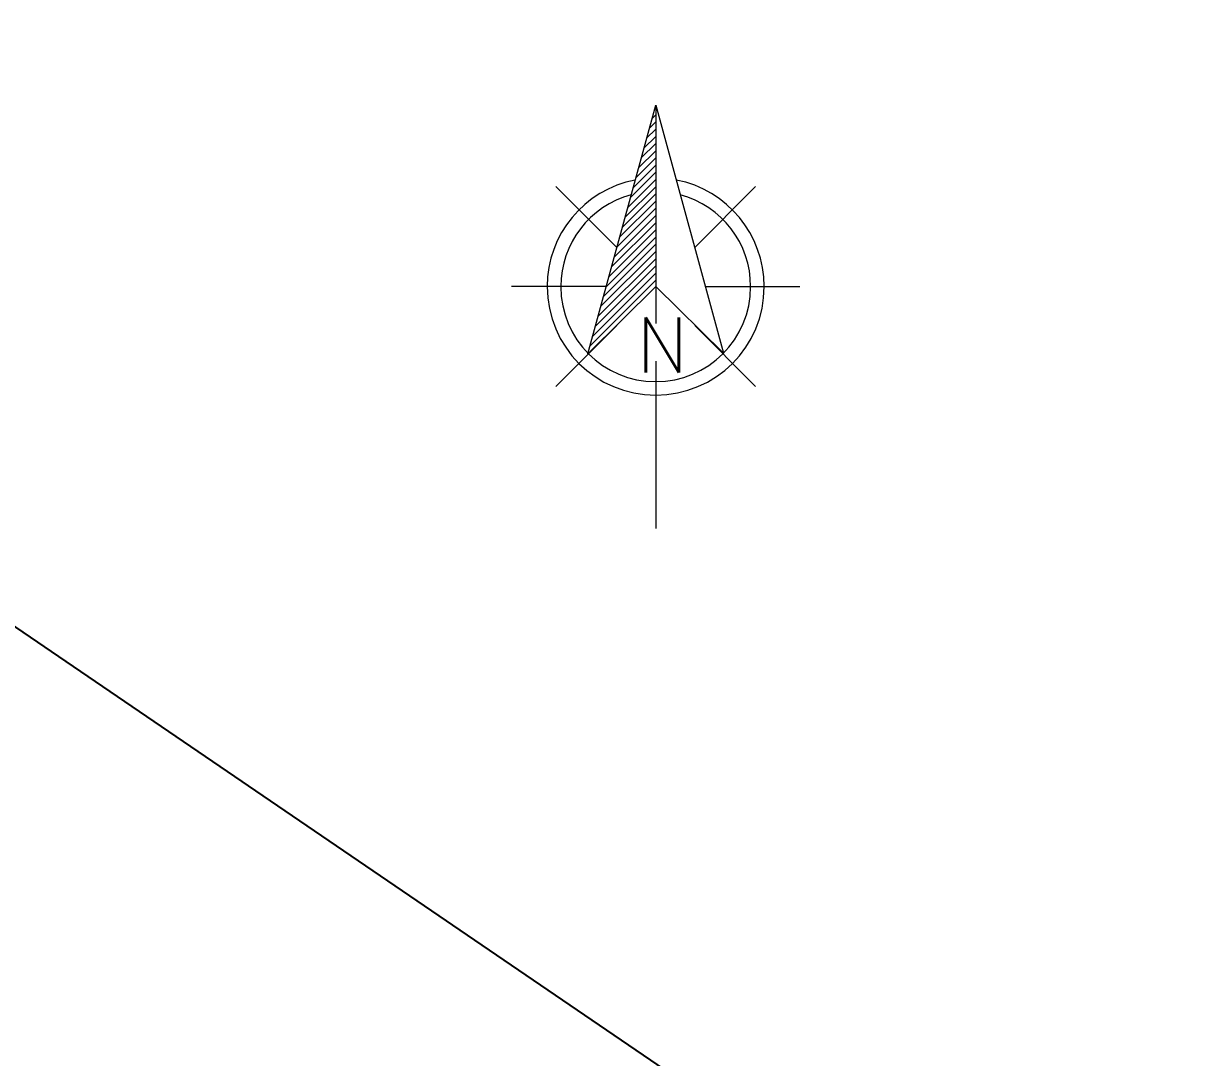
# Model space of a CAD drawing. Header units: metres. Extents: x 282649 to 323604, y 7394518 to 7463125.
# Drawn here: x 297291.8 to 297493.2, y 7452037 to 7452214.5 of the extents above; entities that cross this region are included whole.
import ezdxf

# ---------------------------------------------------------------- set-up
doc = ezdxf.new("R2010")
doc.units = ezdxf.units.M
doc.layers.add('A-VIEWPORTS', color=2, linetype='Continuous', plot=False)
doc.layers.add('VNOR', color=2, linetype='Continuous', lineweight=9)
doc.styles.add('R200', font='simplex.shx', dxfattribs={"height": 5})

# ---------------------------------------------------------------- blocks, each defined once
blk = doc.blocks.new('*X22')
at = {"color": 0}
for p, q in [((147.554, -408.763), (147.62, -408.696)), ((147.154, -410.223), (147.62, -409.756)), ((147.354, -409.493), (147.62, -409.226)), ((146.954, -410.953), (147.62, -410.287)), ((146.555, -412.413), (147.62, -411.347)), ((146.755, -411.683), (147.62, -410.817)), ((146.155, -413.873), (147.62, -412.408)), ((146.355, -413.143), (147.62, -411.878)), ((145.956, -414.603), (147.62, -412.938)), ((145.556, -416.064), (147.62, -413.999)), ((145.756, -415.333), (147.62, -413.469)), ((145.156, -417.524), (147.62, -415.06)), ((145.356, -416.794), (147.62, -414.529)), ((144.957, -418.254), (147.62, -415.59)), ((144.557, -419.714), (147.62, -416.651)), ((144.757, -418.984), (147.62, -416.12)), ((144.357, -420.444), (147.62, -417.181)), ((143.958, -421.904), (147.62, -418.242)), ((144.158, -421.174), (147.62, -417.711)), ((143.558, -423.365), (147.62, -419.302)), ((143.758, -422.634), (147.62, -418.772)), ((143.359, -424.095), (147.62, -419.833)), ((142.959, -425.555), (147.62, -420.893)), ((143.159, -424.825), (147.62, -420.363)), ((142.759, -426.285), (147.62, -421.424))]:
    blk.add_line(p, q, dxfattribs=at)
blk = doc.blocks.new('NORTE')
at = {"layer": 'VNOR'}
for p, q in [((0, 12.979), (0, -2.639)), ((-2.788, 2.788), (-7.15, 7.15)), ((2.788, 2.788), (7.15, 7.15)), ((-3.553, 0), (-10.306, 0)), ((3.553, 0), (10.306, 0)), ((-2.788, -2.788), (-7.15, -7.15)), ((2.788, -2.788), (7.15, -7.15)), ((0, -5.33), (0, -17.299))]:
    blk.add_line(p, q, dxfattribs=at)
blk.add_lwpolyline([(-4.866, -4.81), (0, 12.979), (4.852, -4.754), (0, 0), (-4.866, -4.81)], dxfattribs=at)
for points in [[(-7.763, 0, 1), (7.763, 0, 0.359415), (1.471, 7.623, 1)], [(-1.471, 7.623, 0.359415), (-7.763, 0, 1)]]:
    blk.add_lwpolyline(points, format="xyb", dxfattribs=at)
for start, end in [(105.02696, 180), (0, 74.97304), (180, 0)]:
    blk.add_arc((0, 0), 6.793, start, end, dxfattribs=at)
at = {"layer": 'VNOR', "xscale": 0.9704247146844865, "yscale": 0.9704247146844865, "zscale": 0.9704247146844865}
blk.add_blockref('*X22', (-143.255, 409.415), dxfattribs=at)
at = {"layer": 'VNOR', "style": 'R200'}
blk.add_attdef('NORTE', (-1.389, -6.14), '', height=3.932, dxfattribs=at)

msp = doc.modelspace()

# ---------------------------------------------------------------- linework, layer by layer
at = {"layer": 'A-VIEWPORTS', "linetype": 'Continuous', "lineweight": -3}
msp.add_lwpolyline([(298218.8, 7451478.15), (297103.71, 7452238.23), (297427, 7452712.53), (298542.09, 7451952.44)], close=True, dxfattribs=at)

# ---------------------------------------------------------------- block references
at = {"layer": 'A-VIEWPORTS', "color": 2, "linetype": 'Continuous', "lineweight": -3, "xscale": 2.4, "yscale": 2.4, "zscale": 2.4}
msp.add_blockref('NORTE', (297400.34, 7452169.35), dxfattribs=at).add_auto_attribs({'NORTE': 'N'})

doc.saveas('drawing.dxf')
